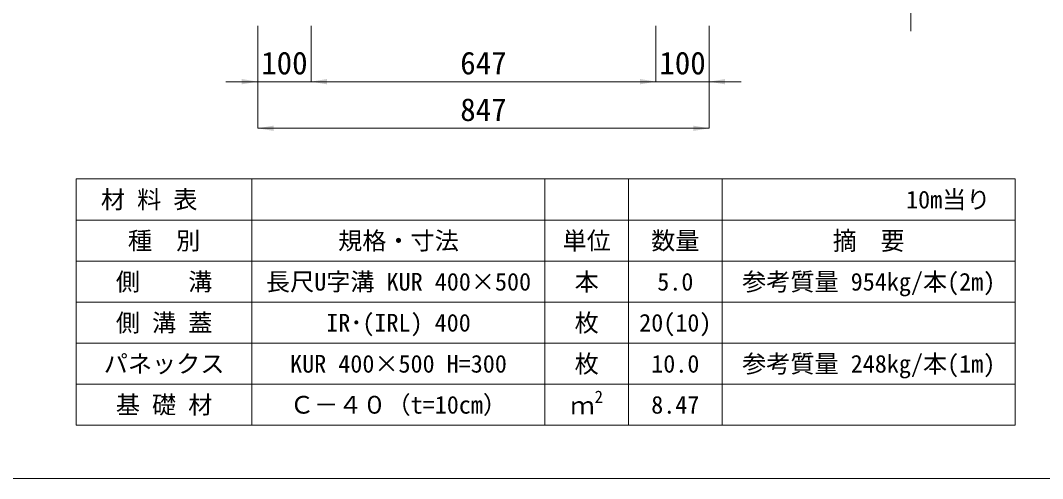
# Model space of a CAD drawing. Units: millimetres at full size, sheet at 1:40. Extents: x 206103 to 244503, y 883348 to 903496.
# Drawn here: x 228517 to 230436, y 883348 to 884208 of the extents above; entities that cross this region are included whole.
import ezdxf
from ezdxf.enums import TextEntityAlignment as Align

# ---------------------------------------------------------------- set-up
doc = ezdxf.new("R2010")
doc.units = ezdxf.units.MM
doc.header["$LTSCALE"] = 40
for name, color, linetype, lineweight in [('Defpoints_3', 8, 'Continuous', 0), ('図枠', 5, 'Continuous', 13), ('寸法・材料表', 7, 'Continuous', 13), ('寸法線', 7, 'Continuous', 13)]:
    doc.layers.add(name, color=color, linetype=linetype, lineweight=lineweight)
doc.styles.add('ＭＳ ゴシック', font='')
doc.styles.add('ＭＳ Ｐゴシック', font='')
doc.styles.get('ＭＳ ゴシック').set_extended_font_data('MS Gothic')
doc.styles.get('ＭＳ Ｐゴシック').set_extended_font_data('MS PGothic')

# ---------------------------------------------------------------- blocks, each defined once
blk = doc.blocks.new('filled_arrow')
at = {"color": 0, "linetype": 'Continuous', "lineweight": -2}
blk.add_solid([(7.5, 1.25), (0, 0), (7.5, -1.25)], dxfattribs=at)

msp = doc.modelspace()

# ---------------------------------------------------------------- linework, layer by layer
at = {"layer": 'Defpoints_3'}
for p, q in [((228621.89, 883910.77), (230384.53, 883910.77)), ((228621.89, 883910.77), (228621.89, 883833.33)), ((228951.89, 883910.77), (228951.89, 883833.33)), ((229501.89, 883910.77), (229501.89, 883833.33)), ((229658.53, 883910.77), (229658.53, 883833.33)), ((229834.53, 883910.77), (229834.53, 883833.33)), ((230384.53, 883910.77), (230384.53, 883833.33))]:
    msp.add_line(p, q, dxfattribs=at)
at = {"layer": '図枠'}
msp.add_line((227303.21, 883348.33), (244503.21, 883348.33), dxfattribs=at)
at = {"layer": '寸法・材料表'}
for p, q in [((228621.89, 883833.33), (230384.53, 883833.33)), ((228621.89, 883833.33), (228621.89, 883448.33)), ((228951.89, 883833.33), (228951.89, 883448.33)), ((229501.89, 883833.33), (229501.89, 883448.33)), ((229658.53, 883833.33), (229658.53, 883448.33)), ((229834.53, 883833.33), (229834.53, 883448.33)), ((230384.53, 883833.33), (230384.53, 883448.33)), ((228621.89, 883756.33), (230384.53, 883756.33)), ((228621.89, 883679.33), (230384.53, 883679.33)), ((228621.89, 883602.33), (230384.53, 883602.33)), ((228621.89, 883525.33), (230384.53, 883525.33)), ((228621.89, 883448.33), (230384.53, 883448.33))]:
    msp.add_line(p, q, dxfattribs=at)
at = {"layer": '寸法線'}
for p, q in [((230188.55, 884188.33), (230188.55, 884408.33)), ((228962.71, 884198.33), (228962.71, 884093.39)), ((228962.71, 884198.33), (228962.71, 884005.89)), ((229062.71, 884198.33), (229062.71, 884093.39)), ((229062.71, 884198.33), (229062.71, 884093.39)), ((229710.09, 884198.33), (229710.09, 884093.39)), ((229710.09, 884198.33), (229710.09, 884093.39)), ((229810.09, 884198.33), (229810.09, 884093.39)), ((229810.09, 884198.33), (229810.09, 884005.89)), ((228902.71, 884093.39), (229122.71, 884093.39)), ((229062.71, 884093.39), (229710.09, 884093.39)), ((229650.09, 884093.39), (229870.09, 884093.39)), ((229810.09, 884005.89), (228962.71, 884005.89))]:
    msp.add_line(p, q, dxfattribs=at)

# ---------------------------------------------------------------- block references
at = {"layer": '寸法線', "xscale": 4, "yscale": 4, "rotation": 180}
for p in [(228962.71, 884093.39), (229710.09, 884093.39), (229710.09, 884093.39), (229810.09, 884005.89)]:
    msp.add_blockref('filled_arrow', p, dxfattribs=at)
at = {"layer": '寸法線', "xscale": 4, "yscale": 4}
for p in [(229062.71, 884093.39), (229062.71, 884093.39), (229810.09, 884093.39), (228962.71, 884005.89)]:
    msp.add_blockref('filled_arrow', p, dxfattribs=at)

# ---------------------------------------------------------------- texts
at = {"layer": '寸法・材料表', "style": 'ＭＳ ゴシック'}
msp.add_text('\u3000材 料 表', height=33.23, dxfattribs=at).set_placement((228622.94, 883872.05), align=Align.MIDDLE_LEFT)
msp.add_text('10m当り\u3000', height=33.23, dxfattribs=at).set_placement((230383.47, 883872.05), align=Align.MIDDLE_RIGHT)
for s, p in [('種\u3000別', (228786.89, 883794.83)), ('規格・寸法', (229226.89, 883794.83)), ('単位', (229580.21, 883794.83)), ('数量', (229746.53, 883794.83)), ('側\u3000\u3000溝', (228786.89, 883717.83)), ('長尺U字溝 KUR 400×500', (229226.89, 883717.83)), ('本', (229580.21, 883717.83)), ('5.0', (229746.53, 883717.83)), ('参考質量 954kg/本(2m)', (230109.53, 883717.83)), ('側 溝 蓋', (228786.89, 883640.83)), ('IR･(IRL) 400', (229226.89, 883640.83)), ('枚', (229580.21, 883640.83)), ('20(10)', (229746.53, 883640.83)), ('パネックス', (228786.89, 883563.83)), ('KUR 400×500 H=300', (229226.89, 883563.83)), ('枚', (229580.21, 883563.83)), ('10.0', (229746.53, 883563.83)), ('参考質量 248kg/本(1m)', (230109.53, 883563.83)), ('基 礎 材', (228786.89, 883486.83)), ('Ｃ－４０（t=10cm）', (229226.89, 883486.83)), ('8.47', (229746.53, 883486.83))]:
    msp.add_text(s, height=33.23, dxfattribs=at).set_placement(p, align=Align.MIDDLE_CENTER)
at = {"layer": '寸法・材料表', "style": 'ＭＳ Ｐゴシック', "width": 0.95}
msp.add_text('摘\u3000要', height=34.64, dxfattribs=at).set_placement((230109.53, 883794.83), align=Align.MIDDLE_CENTER)
at = {"layer": '寸法・材料表', "style": 'ＭＳ ゴシック'}
for s, height, p in [('2', 23.26, (229594.94, 883483.22)), ('ｍ', 33.23, (229549.61, 883458.72))]:
    msp.add_text(s, height=height, dxfattribs=at).set_placement(p, align=Align.BOTTOM_LEFT)
at = {"layer": '寸法線', "style": 'ＭＳ ゴシック'}
for s, p in [('100', (229012.71, 884128.39)), ('647', (229386.4, 884128.39)), ('100', (229760.09, 884128.39)), ('847', (229386.4, 884040.89))]:
    msp.add_text(s, height=42.72, dxfattribs=at).set_placement(p, align=Align.MIDDLE_CENTER)

doc.saveas('drawing.dxf')
